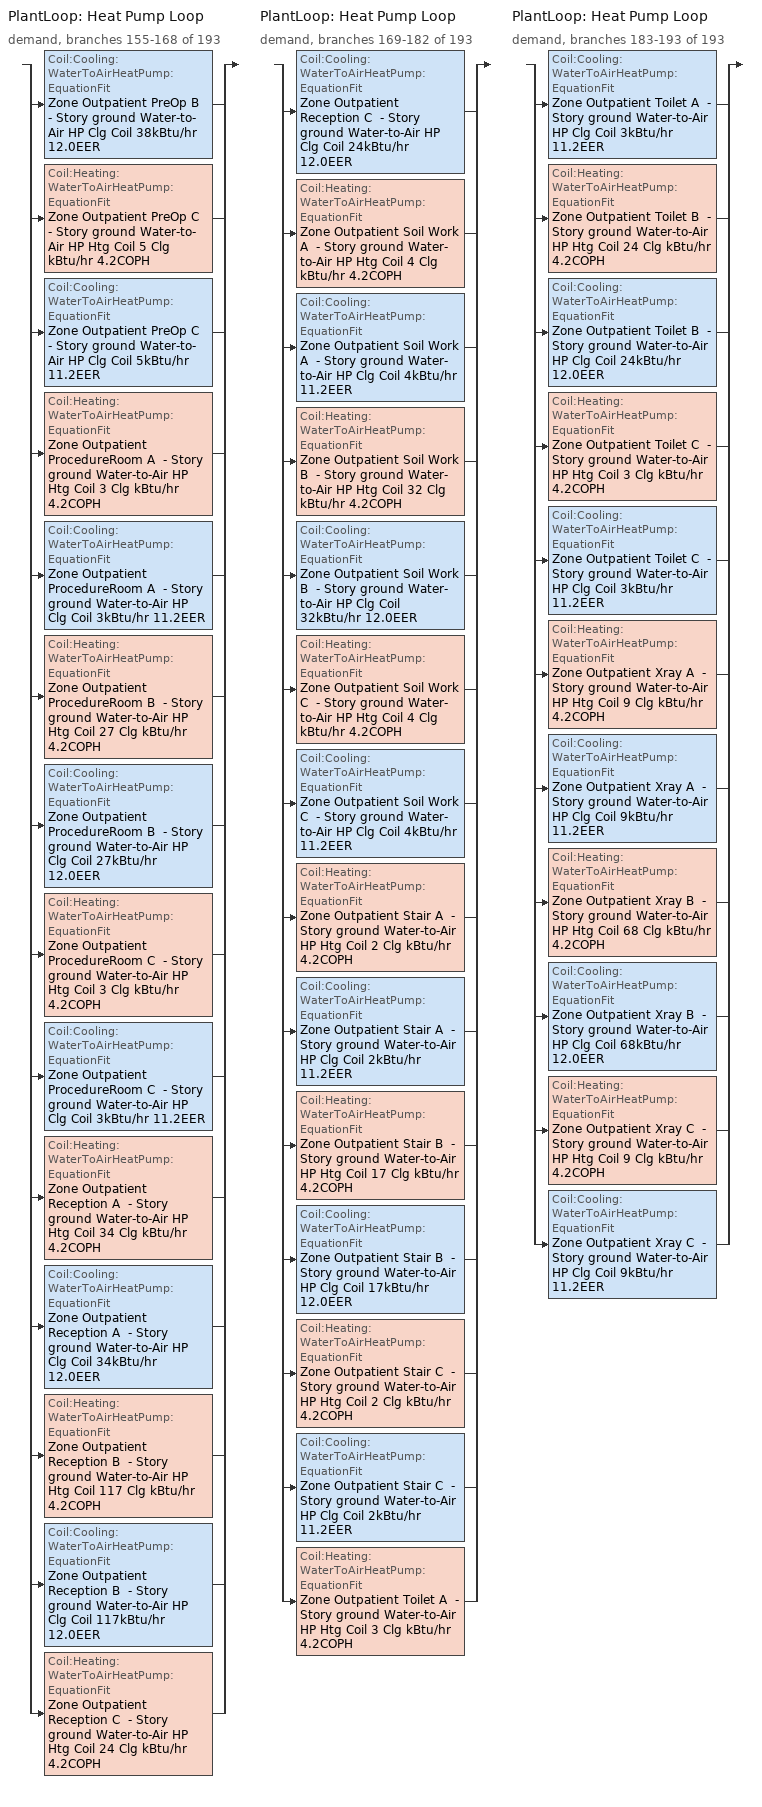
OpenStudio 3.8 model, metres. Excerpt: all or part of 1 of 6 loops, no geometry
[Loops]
PlantLoop 'Heat Pump Loop'
 demand, branches 155-168 of 193: split
  | Coil:Cooling:WaterToAirHeatPump:EquationFit 'Zone Outpatient PreOp B  - Story ground Water-to-Air HP Clg Coil 38kBtu/hr 12.0EER'
  | Coil:Heating:WaterToAirHeatPump:EquationFit 'Zone Outpatient PreOp C  - Story ground Water-to-Air HP Htg Coil 5 Clg kBtu/hr 4.2COPH'
  | Coil:Cooling:WaterToAirHeatPump:EquationFit 'Zone Outpatient PreOp C  - Story ground Water-to-Air HP Clg Coil 5kBtu/hr 11.2EER'
  | Coil:Heating:WaterToAirHeatPump:EquationFit 'Zone Outpatient ProcedureRoom A  - Story ground Water-to-Air HP Htg Coil 3 Clg kBtu/hr 4.2COPH'
  | Coil:Cooling:WaterToAirHeatPump:EquationFit 'Zone Outpatient ProcedureRoom A  - Story ground Water-to-Air HP Clg Coil 3kBtu/hr 11.2EER'
  | Coil:Heating:WaterToAirHeatPump:EquationFit 'Zone Outpatient ProcedureRoom B  - Story ground Water-to-Air HP Htg Coil 27 Clg kBtu/hr 4.2COPH'
  | Coil:Cooling:WaterToAirHeatPump:EquationFit 'Zone Outpatient ProcedureRoom B  - Story ground Water-to-Air HP Clg Coil 27kBtu/hr 12.0EER'
  | Coil:Heating:WaterToAirHeatPump:EquationFit 'Zone Outpatient ProcedureRoom C  - Story ground Water-to-Air HP Htg Coil 3 Clg kBtu/hr 4.2COPH'
  | Coil:Cooling:WaterToAirHeatPump:EquationFit 'Zone Outpatient ProcedureRoom C  - Story ground Water-to-Air HP Clg Coil 3kBtu/hr 11.2EER'
  | Coil:Heating:WaterToAirHeatPump:EquationFit 'Zone Outpatient Reception A  - Story ground Water-to-Air HP Htg Coil 34 Clg kBtu/hr 4.2COPH'
  | Coil:Cooling:WaterToAirHeatPump:EquationFit 'Zone Outpatient Reception A  - Story ground Water-to-Air HP Clg Coil 34kBtu/hr 12.0EER'
  | Coil:Heating:WaterToAirHeatPump:EquationFit 'Zone Outpatient Reception B  - Story ground Water-to-Air HP Htg Coil 117 Clg kBtu/hr 4.2COPH'
  | Coil:Cooling:WaterToAirHeatPump:EquationFit 'Zone Outpatient Reception B  - Story ground Water-to-Air HP Clg Coil 117kBtu/hr 12.0EER'
  | Coil:Heating:WaterToAirHeatPump:EquationFit 'Zone Outpatient Reception C  - Story ground Water-to-Air HP Htg Coil 24 Clg kBtu/hr 4.2COPH'
PlantLoop 'Heat Pump Loop'
 demand, branches 169-182 of 193: split
  | Coil:Cooling:WaterToAirHeatPump:EquationFit 'Zone Outpatient Reception C  - Story ground Water-to-Air HP Clg Coil 24kBtu/hr 12.0EER'
  | Coil:Heating:WaterToAirHeatPump:EquationFit 'Zone Outpatient Soil Work A  - Story ground Water-to-Air HP Htg Coil 4 Clg kBtu/hr 4.2COPH'
  | Coil:Cooling:WaterToAirHeatPump:EquationFit 'Zone Outpatient Soil Work A  - Story ground Water-to-Air HP Clg Coil 4kBtu/hr 11.2EER'
  | Coil:Heating:WaterToAirHeatPump:EquationFit 'Zone Outpatient Soil Work B  - Story ground Water-to-Air HP Htg Coil 32 Clg kBtu/hr 4.2COPH'
  | Coil:Cooling:WaterToAirHeatPump:EquationFit 'Zone Outpatient Soil Work B  - Story ground Water-to-Air HP Clg Coil 32kBtu/hr 12.0EER'
  | Coil:Heating:WaterToAirHeatPump:EquationFit 'Zone Outpatient Soil Work C  - Story ground Water-to-Air HP Htg Coil 4 Clg kBtu/hr 4.2COPH'
  | Coil:Cooling:WaterToAirHeatPump:EquationFit 'Zone Outpatient Soil Work C  - Story ground Water-to-Air HP Clg Coil 4kBtu/hr 11.2EER'
  | Coil:Heating:WaterToAirHeatPump:EquationFit 'Zone Outpatient Stair A  - Story ground Water-to-Air HP Htg Coil 2 Clg kBtu/hr 4.2COPH'
  | Coil:Cooling:WaterToAirHeatPump:EquationFit 'Zone Outpatient Stair A  - Story ground Water-to-Air HP Clg Coil 2kBtu/hr 11.2EER'
  | Coil:Heating:WaterToAirHeatPump:EquationFit 'Zone Outpatient Stair B  - Story ground Water-to-Air HP Htg Coil 17 Clg kBtu/hr 4.2COPH'
  | Coil:Cooling:WaterToAirHeatPump:EquationFit 'Zone Outpatient Stair B  - Story ground Water-to-Air HP Clg Coil 17kBtu/hr 12.0EER'
  | Coil:Heating:WaterToAirHeatPump:EquationFit 'Zone Outpatient Stair C  - Story ground Water-to-Air HP Htg Coil 2 Clg kBtu/hr 4.2COPH'
  | Coil:Cooling:WaterToAirHeatPump:EquationFit 'Zone Outpatient Stair C  - Story ground Water-to-Air HP Clg Coil 2kBtu/hr 11.2EER'
  | Coil:Heating:WaterToAirHeatPump:EquationFit 'Zone Outpatient Toilet A  - Story ground Water-to-Air HP Htg Coil 3 Clg kBtu/hr 4.2COPH'
PlantLoop 'Heat Pump Loop'
 demand, branches 183-193 of 193: split
  | Coil:Cooling:WaterToAirHeatPump:EquationFit 'Zone Outpatient Toilet A  - Story ground Water-to-Air HP Clg Coil 3kBtu/hr 11.2EER'
  | Coil:Heating:WaterToAirHeatPump:EquationFit 'Zone Outpatient Toilet B  - Story ground Water-to-Air HP Htg Coil 24 Clg kBtu/hr 4.2COPH'
  | Coil:Cooling:WaterToAirHeatPump:EquationFit 'Zone Outpatient Toilet B  - Story ground Water-to-Air HP Clg Coil 24kBtu/hr 12.0EER'
  | Coil:Heating:WaterToAirHeatPump:EquationFit 'Zone Outpatient Toilet C  - Story ground Water-to-Air HP Htg Coil 3 Clg kBtu/hr 4.2COPH'
  | Coil:Cooling:WaterToAirHeatPump:EquationFit 'Zone Outpatient Toilet C  - Story ground Water-to-Air HP Clg Coil 3kBtu/hr 11.2EER'
  | Coil:Heating:WaterToAirHeatPump:EquationFit 'Zone Outpatient Xray A  - Story ground Water-to-Air HP Htg Coil 9 Clg kBtu/hr 4.2COPH'
  | Coil:Cooling:WaterToAirHeatPump:EquationFit 'Zone Outpatient Xray A  - Story ground Water-to-Air HP Clg Coil 9kBtu/hr 11.2EER'
  | Coil:Heating:WaterToAirHeatPump:EquationFit 'Zone Outpatient Xray B  - Story ground Water-to-Air HP Htg Coil 68 Clg kBtu/hr 4.2COPH'
  | Coil:Cooling:WaterToAirHeatPump:EquationFit 'Zone Outpatient Xray B  - Story ground Water-to-Air HP Clg Coil 68kBtu/hr 12.0EER'
  | Coil:Heating:WaterToAirHeatPump:EquationFit 'Zone Outpatient Xray C  - Story ground Water-to-Air HP Htg Coil 9 Clg kBtu/hr 4.2COPH'
  | Coil:Cooling:WaterToAirHeatPump:EquationFit 'Zone Outpatient Xray C  - Story ground Water-to-Air HP Clg Coil 9kBtu/hr 11.2EER'
[Sizing:Zone] Zone Cooling Design Supply Air Temperature Input Method=SupplyAirTemperature; Zone Cooling Design Supply Air Temperature {C}=14; Zone Cooling Design Supply Air Temperature Difference {deltaC}=11.11; Zone Heating Design Supply Air Temperature Input Method=SupplyAirTemperature; Zone Heating Design Supply Air Temperature {C}=40; Zone Heating Design Supply Air Temperature Difference {deltaC}=11.11; Zone Cooling Design Supply Air Humidity Ratio {kg-H2O/kg-air}=0.0085; Zone Heating Design Supply Air Humidity Ratio {kg-H2O/kg-air}=0.008; Cooling Design Air Flow Method=DesignDay; Heating Design Air Flow Method=DesignDay; Account for Dedicated Outdoor Air System=No; Dedicated Outdoor Air System Control Strategy=NeutralSupplyAir; Dedicated Outdoor Air Low Setpoint Temperature for Design {C}=autosize; Dedicated Outdoor Air High Setpoint Temperature for Design {C}=autosize; Zone Load Sizing Method=Sensible Load Only No Latent Load; Zone Latent Cooling Design Supply Air Humidity Ratio Input Method=HumidityRatioDifference; Zone Cooling Design Supply Air Humidity Ratio Difference {kgWater/kgDryAir}=0.005; Zone Latent Heating Design Supply Air Humidity Ratio Input Method=HumidityRatioDifference; Zone Humidification Design Supply Air Humidity Ratio Difference {kgWater/kgDryAir}=0.005
Zone Outpatient Stair A  - Story ground; Zone Outpatient Stair B  - Story ground; Zone Outpatient Stair C  - Story ground; Zone Outpatient Toilet A  - Story ground; Zone Outpatient Toilet B  - Story ground; Zone Outpatient Toilet C  - Story ground
[Zone equipment]
Zone Outpatient Stair A  - Story ground: Zone Outpatient Stair A  - Story ground WSHP
Zone Outpatient Stair B  - Story ground: Zone Outpatient Stair B  - Story ground WSHP
Zone Outpatient Stair C  - Story ground: Zone Outpatient Stair C  - Story ground WSHP
Zone Outpatient Toilet A  - Story ground: Zone Outpatient Toilet A  - Story ground Exhaust Fan, Zone Outpatient Toilet A  - Story ground WSHP
Zone Outpatient Toilet B  - Story ground: Zone Outpatient Toilet B  - Story ground Exhaust Fan, Zone Outpatient Toilet B  - Story ground WSHP
Zone Outpatient Toilet C  - Story ground: Zone Outpatient Toilet C  - Story ground Exhaust Fan, Zone Outpatient Toilet C  - Story ground WSHP
[Fan:ZoneExhaust] Availability Schedule=OutPatientHealthCare Hours_of_operation; Fan Total Efficiency=0.0273754; Pressure Rise {Pa}=124.544; Flow Fraction Schedule=OutPatientHealthCare Hours_of_operation; System Availability Manager Coupling Mode=Decoupled
Name | Maximum Flow Rate {m3/s}
Zone Outpatient Toilet A  - Story ground Exhaust Fan; Zone Outpatient Toilet C  - Story ground Exhaust Fan | 0.147135
Zone Outpatient Toilet B  - Story ground Exhaust Fan | 1.1965
[Coil:Heating:Electric] Availability Schedule=Always On Discrete; Efficiency=1
Name | Nominal Capacity {W}
Zone Outpatient PreOp C  - Story ground Supplemental Htg Coil | 796.832
Zone Outpatient ProcedureRoom A  - Story ground Supplemental Htg Coil; Zone Outpatient ProcedureRoom C  - Story ground Supplemental Htg Coil | 498.665
Zone Outpatient ProcedureRoom B  - Story ground Supplemental Htg Coil | 3802.78
Zone Outpatient Reception A  - Story ground Supplemental Htg Coil | 4544.49
Zone Outpatient Reception B  - Story ground Supplemental Htg Coil | 18861.2
Zone Outpatient Reception C  - Story ground Supplemental Htg Coil | 4555.4
Zone Outpatient Soil Work A  - Story ground Supplemental Htg Coil; Zone Outpatient Soil Work C  - Story ground Supplemental Htg Coil | 670.787
Zone Outpatient Soil Work B  - Story ground Supplemental Htg Coil | 5122.42
Zone Outpatient Stair A  - Story ground Supplemental Htg Coil; Zone Outpatient Stair C  - Story ground Supplemental Htg Coil | 824.032
Zone Outpatient Stair B  - Story ground Supplemental Htg Coil | 6089.32
Zone Outpatient Toilet A  - Story ground Supplemental Htg Coil; Zone Outpatient Toilet C  - Story ground Supplemental Htg Coil | 1043.68
Zone Outpatient Toilet B  - Story ground Supplemental Htg Coil | 7685.48
Zone Outpatient Xray A  - Story ground Supplemental Htg Coil; Zone Outpatient Xray C  - Story ground Supplemental Htg Coil | 1450.47
Zone Outpatient Xray B  - Story ground Supplemental Htg Coil | 10863.8
[Coil:Heating:WaterToAirHeatPump:EquationFit] Rated Heating Coefficient of Performance {W/W}=4.2; Rated Entering Water Temperature {C}=20; Rated Entering Air Dry-Bulb Temperature {C}=20; Ratio of Rated Heating Capacity to Rated Cooling Capacity=1; Heating Capacity Curve=Water to Air Heat Pump Heating Capacity Curve; Heating Power Consumption Curve=Water to Air Heat Pump Heating Power Consumption Curve; Part Load Fraction Correlation Curve=Water to Air Heat Pump Part Load Fraction Correlation Curve
Name | Rated Air Flow Rate {m3/s} | Rated Water Flow Rate {m3/s} | Rated Heating Capacity {W}
Zone Outpatient PreOp C  - Story ground Water-to-Air HP Htg Coil 5 Clg kBtu/hr 4.2COPH | 0.0717974 | 2.93348e-05 | 1325.98
Zone Outpatient ProcedureRoom A  - Story ground Water-to-Air HP Htg Coil 3 Clg kBtu/hr 4.2COPH; Zone Outpatient ProcedureRoom C  - Story ground Water-to-Air HP Htg Coil 3 Clg kBtu/hr 4.2COPH | 0.0501899 | 2.10634e-05 | 952.101
Zone Outpatient ProcedureRoom B  - Story ground Water-to-Air HP Htg Coil 27 Clg kBtu/hr 4.2COPH | 0.400042 | 0.000168533 | 7618
Zone Outpatient Reception A  - Story ground Water-to-Air HP Htg Coil 34 Clg kBtu/hr 4.2COPH | 0.623351 | 0.000219583 | 9925.54
Zone Outpatient Reception B  - Story ground Water-to-Air HP Htg Coil 117 Clg kBtu/hr 4.2COPH | 1.54784 | 0.000702541 | 31756.1
Zone Outpatient Reception C  - Story ground Water-to-Air HP Htg Coil 24 Clg kBtu/hr 4.2COPH | 0.408964 | 0.000153236 | 6926.51
Zone Outpatient Soil Work A  - Story ground Water-to-Air HP Htg Coil 4 Clg kBtu/hr 4.2COPH; Zone Outpatient Soil Work C  - Story ground Water-to-Air HP Htg Coil 4 Clg kBtu/hr 4.2COPH | 0.0568816 | 2.49966e-05 | 1129.89
Zone Outpatient Soil Work B  - Story ground Water-to-Air HP Htg Coil 32 Clg kBtu/hr 4.2COPH | 0.459207 | 0.000202083 | 9134.49
Zone Outpatient Stair A  - Story ground Water-to-Air HP Htg Coil 2 Clg kBtu/hr 4.2COPH; Zone Outpatient Stair C  - Story ground Water-to-Air HP Htg Coil 2 Clg kBtu/hr 4.2COPH | 0.0433655 | 1.36173e-05 | 615.527
Zone Outpatient Stair B  - Story ground Water-to-Air HP Htg Coil 17 Clg kBtu/hr 4.2COPH | 0.34642 | 0.000108831 | 4919.35
Zone Outpatient Toilet A  - Story ground Water-to-Air HP Htg Coil 3 Clg kBtu/hr 4.2COPH; Zone Outpatient Toilet C  - Story ground Water-to-Air HP Htg Coil 3 Clg kBtu/hr 4.2COPH | 0.0568813 | 1.78652e-05 | 807.538
Zone Outpatient Toilet B  - Story ground Water-to-Air HP Htg Coil 24 Clg kBtu/hr 4.2COPH | 0.452572 | 0.000142225 | 6428.81
Zone Outpatient Xray A  - Story ground Water-to-Air HP Htg Coil 9 Clg kBtu/hr 4.2COPH; Zone Outpatient Xray C  - Story ground Water-to-Air HP Htg Coil 9 Clg kBtu/hr 4.2COPH | 0.109986 | 4.64608e-05 | 2100.11
Zone Outpatient Xray B  - Story ground Water-to-Air HP Htg Coil 68 Clg kBtu/hr 4.2COPH | 0.875697 | 0.000371914 | 16811.2
[Coil:Cooling:WaterToAirHeatPump:EquationFit] Rated Entering Water Temperature {C}=30; Rated Entering Air Dry-Bulb Temperature {C}=27; Rated Entering Air Wet-Bulb Temperature {C}=19; Total Cooling Capacity Curve=Water to Air Heat Pump Total Cooling Capacity Curve; Sensible Cooling Capacity Curve=Water to Air Heat Pump Sensible Cooling Capacity Curve; Cooling Power Consumption Curve=Water to Air Heat Pump Cooling Power Consumption Curve; Part Load Fraction Correlation Curve=Water to Air Heat Pump Part Load Fraction Correlation Curve; Maximum Cycling Rate {cycles/hr}=2.5; Latent Capacity Time Constant {s}=60; Fan Delay Time {s}=60
Name | Rated Air Flow Rate {m3/s} | Rated Water Flow Rate {m3/s} | Rated Total Cooling Capacity {W} | Rated Sensible Cooling Capacity {W} | Rated Cooling Coefficient of Performance {W/W}
Zone Outpatient PreOp B  - Story ground Water-to-Air HP Clg Coil 38kBtu/hr 12.0EER | 0.573794 | 0.000235182 | 11226.1 | 7748.91 | 4.13279
Zone Outpatient PreOp C  - Story ground Water-to-Air HP Clg Coil 5kBtu/hr 11.2EER | 0.0717974 | 2.93348e-05 | 1400.26 | 967.858 | 3.86636
Zone Outpatient ProcedureRoom A  - Story ground Water-to-Air HP Clg Coil 3kBtu/hr 11.2EER; Zone Outpatient ProcedureRoom C  - Story ground Water-to-Air HP Clg Coil 3kBtu/hr 11.2EER | 0.0501899 | 2.10634e-05 | 1005.43 | 687.203 | 3.86636
Zone Outpatient ProcedureRoom B  - Story ground Water-to-Air HP Clg Coil 27kBtu/hr 12.0EER | 0.400042 | 0.000168533 | 8044.71 | 5489.95 | 4.13279
Zone Outpatient Reception A  - Story ground Water-to-Air HP Clg Coil 34kBtu/hr 12.0EER | 0.623351 | 0.000219583 | 10481.5 | 7795.12 | 4.13279
Zone Outpatient Reception B  - Story ground Water-to-Air HP Clg Coil 117kBtu/hr 12.0EER | 1.54784 | 0.000702541 | 33534.8 | 22277.5 | 4.13279
Zone Outpatient Reception C  - Story ground Water-to-Air HP Clg Coil 24kBtu/hr 12.0EER | 0.408964 | 0.000153236 | 7314.49 | 5265.19 | 4.13279
Zone Outpatient Soil Work A  - Story ground Water-to-Air HP Clg Coil 4kBtu/hr 11.2EER; Zone Outpatient Soil Work C  - Story ground Water-to-Air HP Clg Coil 4kBtu/hr 11.2EER | 0.0568816 | 2.49966e-05 | 1193.18 | 801.343 | 3.86636
Zone Outpatient Soil Work B  - Story ground Water-to-Air HP Clg Coil 32kBtu/hr 12.0EER | 0.459207 | 0.000202083 | 9646.14 | 6475.11 | 4.13279
Zone Outpatient Stair A  - Story ground Water-to-Air HP Clg Coil 2kBtu/hr 11.2EER; Zone Outpatient Stair C  - Story ground Water-to-Air HP Clg Coil 2kBtu/hr 11.2EER | 0.0433655 | 1.36173e-05 | 650.005 | 517.277 | 3.86636
Zone Outpatient Stair B  - Story ground Water-to-Air HP Clg Coil 17kBtu/hr 12.0EER | 0.34642 | 0.000108831 | 5194.9 | 4132.93 | 4.13279
Zone Outpatient Toilet A  - Story ground Water-to-Air HP Clg Coil 3kBtu/hr 11.2EER; Zone Outpatient Toilet C  - Story ground Water-to-Air HP Clg Coil 3kBtu/hr 11.2EER | 0.0568813 | 1.78652e-05 | 852.771 | 678.551 | 3.86636
Zone Outpatient Toilet B  - Story ground Water-to-Air HP Clg Coil 24kBtu/hr 12.0EER | 0.452572 | 0.000142225 | 6788.91 | 5400.01 | 4.13279
Zone Outpatient Xray A  - Story ground Water-to-Air HP Clg Coil 9kBtu/hr 11.2EER; Zone Outpatient Xray C  - Story ground Water-to-Air HP Clg Coil 9kBtu/hr 11.2EER | 0.109986 | 4.64608e-05 | 2217.74 | 1511.84 | 3.86636
Zone Outpatient Xray B  - Story ground Water-to-Air HP Clg Coil 68kBtu/hr 12.0EER | 0.875697 | 0.000371914 | 17752.8 | 12076.3 | 4.13279
[Fan:OnOff] Availability Schedule=Always On Discrete; Fan Total Efficiency=0.1595; Pressure Rise {Pa}=331.288; Motor Efficiency=0.29; Motor In Airstream Fraction=1
Name | Maximum Flow Rate {m3/s} | Fan Power Ratio Function of Speed Ratio Curve | Fan Efficiency Ratio Function of Speed Ratio Curve
Zone Outpatient PreOp C  - Story ground WSHP Fan | 0.0717974 | Fan On Off Power Curve 77 | Fan On Off Efficiency Curve 77
Zone Outpatient ProcedureRoom A  - Story ground WSHP Fan | 0.0501899 | Fan On Off Power Curve 78 | Fan On Off Efficiency Curve 78
Zone Outpatient ProcedureRoom B  - Story ground WSHP Fan | 0.400042 | Fan On Off Power Curve 79 | Fan On Off Efficiency Curve 79
Zone Outpatient ProcedureRoom C  - Story ground WSHP Fan | 0.0501899 | Fan On Off Power Curve 80 | Fan On Off Efficiency Curve 80
Zone Outpatient Reception A  - Story ground WSHP Fan | 0.623351 | Fan On Off Power Curve 81 | Fan On Off Efficiency Curve 81
Zone Outpatient Reception B  - Story ground WSHP Fan | 1.54784 | Fan On Off Power Curve 82 | Fan On Off Efficiency Curve 82
Zone Outpatient Reception C  - Story ground WSHP Fan | 0.408964 | Fan On Off Power Curve 83 | Fan On Off Efficiency Curve 83
Zone Outpatient Soil Work A  - Story ground WSHP Fan | 0.0568816 | Fan On Off Power Curve 84 | Fan On Off Efficiency Curve 84
Zone Outpatient Soil Work B  - Story ground WSHP Fan | 0.459207 | Fan On Off Power Curve 85 | Fan On Off Efficiency Curve 85
Zone Outpatient Soil Work C  - Story ground WSHP Fan | 0.0568816 | Fan On Off Power Curve 86 | Fan On Off Efficiency Curve 86
Zone Outpatient Stair A  - Story ground WSHP Fan | 0.0433655 | Fan On Off Power Curve 87 | Fan On Off Efficiency Curve 87
Zone Outpatient Stair B  - Story ground WSHP Fan | 0.34642 | Fan On Off Power Curve 88 | Fan On Off Efficiency Curve 88
Zone Outpatient Stair C  - Story ground WSHP Fan | 0.0433655 | Fan On Off Power Curve 89 | Fan On Off Efficiency Curve 89
Zone Outpatient Toilet A  - Story ground WSHP Fan | 0.0568813 | Fan On Off Power Curve 90 | Fan On Off Efficiency Curve 90
Zone Outpatient Toilet B  - Story ground WSHP Fan | 0.452572 | Fan On Off Power Curve 91 | Fan On Off Efficiency Curve 91
Zone Outpatient Toilet C  - Story ground WSHP Fan | 0.0568813 | Fan On Off Power Curve 92 | Fan On Off Efficiency Curve 92
Zone Outpatient Xray A  - Story ground WSHP Fan | 0.109986 | Fan On Off Power Curve 93 | Fan On Off Efficiency Curve 93
Zone Outpatient Xray B  - Story ground WSHP Fan | 0.875697 | Fan On Off Power Curve 94 | Fan On Off Efficiency Curve 94
Zone Outpatient Xray C  - Story ground WSHP Fan | 0.109986 | Fan On Off Power Curve 95 | Fan On Off Efficiency Curve 95
[ZoneHVAC:WaterToAirHeatPump] Availability Schedule=Always On Discrete; No Load Supply Air Flow Rate Control Set To Low Speed=Yes; Outdoor Air Flow Rate During Cooling Operation {m3/s}=0; Outdoor Air Flow Rate During Heating Operation {m3/s}=0; Outdoor Air Flow Rate When No Cooling or Heating is Needed {m3/s}=0; Maximum Supply Air Temperature from Supplemental Heater {C}=40
Name | Supply Air Flow Rate During Cooling Operation {m3/s} | Supply Air Flow Rate During Heating Operation {m3/s} | Supply Air Flow Rate When No Cooling or Heating is Needed {m3/s} | Supply Air Fan | Heating Coil | Cooling Coil | Supplemental Heating Coil
Zone Outpatient PreOp C  - Story ground WSHP | 0.0717974 | 0.0717974 | 0.0717974 | Zone Outpatient PreOp C  - Story ground WSHP Fan | Zone Outpatient PreOp C  - Story ground Water-to-Air HP Htg Coil 5 Clg kBtu/hr 4.2COPH | Zone Outpatient PreOp C  - Story ground Water-to-Air HP Clg Coil 5kBtu/hr 11.2EER | Zone Outpatient PreOp C  - Story ground Supplemental Htg Coil
Zone Outpatient ProcedureRoom A  - Story ground WSHP | 0.0501899 | 0.0501899 | 0.0501899 | Zone Outpatient ProcedureRoom A  - Story ground WSHP Fan | Zone Outpatient ProcedureRoom A  - Story ground Water-to-Air HP Htg Coil 3 Clg kBtu/hr 4.2COPH | Zone Outpatient ProcedureRoom A  - Story ground Water-to-Air HP Clg Coil 3kBtu/hr 11.2EER | Zone Outpatient ProcedureRoom A  - Story ground Supplemental Htg Coil
Zone Outpatient ProcedureRoom B  - Story ground WSHP | 0.400042 | 0.400042 | 0.400042 | Zone Outpatient ProcedureRoom B  - Story ground WSHP Fan | Zone Outpatient ProcedureRoom B  - Story ground Water-to-Air HP Htg Coil 27 Clg kBtu/hr 4.2COPH | Zone Outpatient ProcedureRoom B  - Story ground Water-to-Air HP Clg Coil 27kBtu/hr 12.0EER | Zone Outpatient ProcedureRoom B  - Story ground Supplemental Htg Coil
Zone Outpatient ProcedureRoom C  - Story ground WSHP | 0.0501899 | 0.0501899 | 0.0501899 | Zone Outpatient ProcedureRoom C  - Story ground WSHP Fan | Zone Outpatient ProcedureRoom C  - Story ground Water-to-Air HP Htg Coil 3 Clg kBtu/hr 4.2COPH | Zone Outpatient ProcedureRoom C  - Story ground Water-to-Air HP Clg Coil 3kBtu/hr 11.2EER | Zone Outpatient ProcedureRoom C  - Story ground Supplemental Htg Coil
Zone Outpatient Reception A  - Story ground WSHP | 0.623351 | 0.623351 | 0.623351 | Zone Outpatient Reception A  - Story ground WSHP Fan | Zone Outpatient Reception A  - Story ground Water-to-Air HP Htg Coil 34 Clg kBtu/hr 4.2COPH | Zone Outpatient Reception A  - Story ground Water-to-Air HP Clg Coil 34kBtu/hr 12.0EER | Zone Outpatient Reception A  - Story ground Supplemental Htg Coil
Zone Outpatient Reception B  - Story ground WSHP | 1.54784 | 1.54784 | 1.54784 | Zone Outpatient Reception B  - Story ground WSHP Fan | Zone Outpatient Reception B  - Story ground Water-to-Air HP Htg Coil 117 Clg kBtu/hr 4.2COPH | Zone Outpatient Reception B  - Story ground Water-to-Air HP Clg Coil 117kBtu/hr 12.0EER | Zone Outpatient Reception B  - Story ground Supplemental Htg Coil
Zone Outpatient Reception C  - Story ground WSHP | 0.408964 | 0.408964 | 0.408964 | Zone Outpatient Reception C  - Story ground WSHP Fan | Zone Outpatient Reception C  - Story ground Water-to-Air HP Htg Coil 24 Clg kBtu/hr 4.2COPH | Zone Outpatient Reception C  - Story ground Water-to-Air HP Clg Coil 24kBtu/hr 12.0EER | Zone Outpatient Reception C  - Story ground Supplemental Htg Coil
Zone Outpatient Soil Work A  - Story ground WSHP | 0.0568816 | 0.0568816 | 0.0568816 | Zone Outpatient Soil Work A  - Story ground WSHP Fan | Zone Outpatient Soil Work A  - Story ground Water-to-Air HP Htg Coil 4 Clg kBtu/hr 4.2COPH | Zone Outpatient Soil Work A  - Story ground Water-to-Air HP Clg Coil 4kBtu/hr 11.2EER | Zone Outpatient Soil Work A  - Story ground Supplemental Htg Coil
Zone Outpatient Soil Work B  - Story ground WSHP | 0.459207 | 0.459207 | 0.459207 | Zone Outpatient Soil Work B  - Story ground WSHP Fan | Zone Outpatient Soil Work B  - Story ground Water-to-Air HP Htg Coil 32 Clg kBtu/hr 4.2COPH | Zone Outpatient Soil Work B  - Story ground Water-to-Air HP Clg Coil 32kBtu/hr 12.0EER | Zone Outpatient Soil Work B  - Story ground Supplemental Htg Coil
Zone Outpatient Soil Work C  - Story ground WSHP | 0.0568816 | 0.0568816 | 0.0568816 | Zone Outpatient Soil Work C  - Story ground WSHP Fan | Zone Outpatient Soil Work C  - Story ground Water-to-Air HP Htg Coil 4 Clg kBtu/hr 4.2COPH | Zone Outpatient Soil Work C  - Story ground Water-to-Air HP Clg Coil 4kBtu/hr 11.2EER | Zone Outpatient Soil Work C  - Story ground Supplemental Htg Coil
Zone Outpatient Stair A  - Story ground WSHP | 0.0433655 | 0.0433655 | 0.0433655 | Zone Outpatient Stair A  - Story ground WSHP Fan | Zone Outpatient Stair A  - Story ground Water-to-Air HP Htg Coil 2 Clg kBtu/hr 4.2COPH | Zone Outpatient Stair A  - Story ground Water-to-Air HP Clg Coil 2kBtu/hr 11.2EER | Zone Outpatient Stair A  - Story ground Supplemental Htg Coil
Zone Outpatient Stair B  - Story ground WSHP | 0.34642 | 0.34642 | 0.34642 | Zone Outpatient Stair B  - Story ground WSHP Fan | Zone Outpatient Stair B  - Story ground Water-to-Air HP Htg Coil 17 Clg kBtu/hr 4.2COPH | Zone Outpatient Stair B  - Story ground Water-to-Air HP Clg Coil 17kBtu/hr 12.0EER | Zone Outpatient Stair B  - Story ground Supplemental Htg Coil
Zone Outpatient Stair C  - Story ground WSHP | 0.0433655 | 0.0433655 | 0.0433655 | Zone Outpatient Stair C  - Story ground WSHP Fan | Zone Outpatient Stair C  - Story ground Water-to-Air HP Htg Coil 2 Clg kBtu/hr 4.2COPH | Zone Outpatient Stair C  - Story ground Water-to-Air HP Clg Coil 2kBtu/hr 11.2EER | Zone Outpatient Stair C  - Story ground Supplemental Htg Coil
Zone Outpatient Toilet A  - Story ground WSHP | 0.0568813 | 0.0568813 | 0.0568813 | Zone Outpatient Toilet A  - Story ground WSHP Fan | Zone Outpatient Toilet A  - Story ground Water-to-Air HP Htg Coil 3 Clg kBtu/hr 4.2COPH | Zone Outpatient Toilet A  - Story ground Water-to-Air HP Clg Coil 3kBtu/hr 11.2EER | Zone Outpatient Toilet A  - Story ground Supplemental Htg Coil
Zone Outpatient Toilet B  - Story ground WSHP | 0.452572 | 0.452572 | 0.452572 | Zone Outpatient Toilet B  - Story ground WSHP Fan | Zone Outpatient Toilet B  - Story ground Water-to-Air HP Htg Coil 24 Clg kBtu/hr 4.2COPH | Zone Outpatient Toilet B  - Story ground Water-to-Air HP Clg Coil 24kBtu/hr 12.0EER | Zone Outpatient Toilet B  - Story ground Supplemental Htg Coil
Zone Outpatient Toilet C  - Story ground WSHP | 0.0568813 | 0.0568813 | 0.0568813 | Zone Outpatient Toilet C  - Story ground WSHP Fan | Zone Outpatient Toilet C  - Story ground Water-to-Air HP Htg Coil 3 Clg kBtu/hr 4.2COPH | Zone Outpatient Toilet C  - Story ground Water-to-Air HP Clg Coil 3kBtu/hr 11.2EER | Zone Outpatient Toilet C  - Story ground Supplemental Htg Coil
Zone Outpatient Xray A  - Story ground WSHP | 0.109986 | 0.109986 | 0.109986 | Zone Outpatient Xray A  - Story ground WSHP Fan | Zone Outpatient Xray A  - Story ground Water-to-Air HP Htg Coil 9 Clg kBtu/hr 4.2COPH | Zone Outpatient Xray A  - Story ground Water-to-Air HP Clg Coil 9kBtu/hr 11.2EER | Zone Outpatient Xray A  - Story ground Supplemental Htg Coil
Zone Outpatient Xray B  - Story ground WSHP | 0.875697 | 0.875697 | 0.875697 | Zone Outpatient Xray B  - Story ground WSHP Fan | Zone Outpatient Xray B  - Story ground Water-to-Air HP Htg Coil 68 Clg kBtu/hr 4.2COPH | Zone Outpatient Xray B  - Story ground Water-to-Air HP Clg Coil 68kBtu/hr 12.0EER | Zone Outpatient Xray B  - Story ground Supplemental Htg Coil
Zone Outpatient Xray C  - Story ground WSHP | 0.109986 | 0.109986 | 0.109986 | Zone Outpatient Xray C  - Story ground WSHP Fan | Zone Outpatient Xray C  - Story ground Water-to-Air HP Htg Coil 9 Clg kBtu/hr 4.2COPH | Zone Outpatient Xray C  - Story ground Water-to-Air HP Clg Coil 9kBtu/hr 11.2EER | Zone Outpatient Xray C  - Story ground Supplemental Htg Coil
[Schedule:Ruleset]
OutPatientHealthCare Hours_of_operation: Default Day Schedule=OutPatientHealthCare Hours_of_operation Default; Summer Design Day Schedule=OutPatientHealthCare Hours_of_operation Summer Design Day; Winter Design Day Schedule=OutPatientHealthCare Hours_of_operation Winter Design Day
[Schedule:Day]
OutPatientHealthCare Hours_of_operation Default; OutPatientHealthCare Hours_of_operation Winter Design Day; OutPatientHealthCare Hours_of_operation Summer Design Day; OutPatientHealthCare Hours_of_operation Default 1; OutPatientHealthCare Hours_of_operation Default 2: No, 24, 0, 1
[Schedule:Rule] Schedule Ruleset=OutPatientHealthCare Hours_of_operation; Date Specification Type=DateRange; Start Month=1; End Month=12
Name | Rule Order | Day Schedule | Apply Saturday | Start Day | End Day | Apply Sunday
Schedule Rule 24 | 1 | OutPatientHealthCare Hours_of_operation Default 1 | Yes | 6 | 29
Schedule Rule 25 | 0 | OutPatientHealthCare Hours_of_operation Default 2 |  | 7 | 30 | Yes
[Schedule:Constant]
Always On Discrete: Value=1
[Curve:Cubic] Coefficient1 Constant=1; Coefficient2 x=0; Coefficient3 x**2=0; Coefficient4 x**3=0; Minimum Value of x=0; Maximum Value of x=1
Fan On Off Efficiency Curve 77; Fan On Off Efficiency Curve 78; Fan On Off Efficiency Curve 79; Fan On Off Efficiency Curve 80; Fan On Off Efficiency Curve 81; Fan On Off Efficiency Curve 82; Fan On Off Efficiency Curve 83; Fan On Off Efficiency Curve 84; Fan On Off Efficiency Curve 85; Fan On Off Efficiency Curve 86; Fan On Off Efficiency Curve 87; Fan On Off Efficiency Curve 88; Fan On Off Efficiency Curve 89; Fan On Off Efficiency Curve 90; Fan On Off Efficiency Curve 91; Fan On Off Efficiency Curve 92; Fan On Off Efficiency Curve 93; Fan On Off Efficiency Curve 94; Fan On Off Efficiency Curve 95
[Curve:QuadLinear] Minimum Value of w {BasedOnField A2}=-100; Maximum Value of w {BasedOnField A2}=100; Minimum Value of x {BasedOnField A3}=-100; Maximum Value of x {BasedOnField A3}=100; Minimum Value of y {BasedOnField A4}=0; Maximum Value of y {BasedOnField A4}=100; Minimum Value of z {BasedOnField A5}=0; Maximum Value of z {BasedOnField A5}=100
Name | Coefficient1 Constant | Coefficient2 w | Coefficient3 x | Coefficient4 y | Coefficient5 z
Water to Air Heat Pump Heating Capacity Curve | 0.237847 | -3.35824 | 3.8064 | 0.1792 | 0.128607
Water to Air Heat Pump Heating Power Consumption Curve | -3.79176 | 3.38799 | 1.50226 | -0.177654 | -0.10308
Water to Air Heat Pump Total Cooling Capacity Curve | -4.30267 | 7.18537 | -2.23947 | 0.139996 | 0.10266
Water to Air Heat Pump Cooling Power Consumption Curve | -5.67776 | 0.438988 | 5.84528 | 0.141606 | -0.168728
[Curve:Linear]
Water to Air Heat Pump Part Load Fraction Correlation Curve: Coefficient1 Constant=0.833746; Coefficient2 x=0.166254; Minimum Value of x=0; Maximum Value of x=1; Minimum Curve Output=0; Maximum Curve Output=1
[Curve:QuintLinear]
Water to Air Heat Pump Sensible Cooling Capacity Curve: Coefficient1 Constant=6.00194; Coefficient2 v=22.6301; Coefficient3 w=-26.7961; Coefficient4 x=-1.72375; Coefficient5 y=0.490645; Coefficient6 z=0.0693119; Minimum Value of v {BasedOnField A2}=-100; Maximum Value of v {BasedOnField A2}=100; Minimum Value of w {BasedOnField A2}=-100; Maximum Value of w {BasedOnField A2}=100; Minimum Value of x {BasedOnField A3}=-100; Maximum Value of x {BasedOnField A3}=100; Minimum Value of y {BasedOnField A4}=0; Maximum Value of y {BasedOnField A4}=100; Minimum Value of z {BasedOnField A5}=0; Maximum Value of z {BasedOnField A5}=100
[Curve:Exponent] Coefficient1 Constant=1; Coefficient2 Constant=0; Coefficient3 Constant=0; Minimum Value of x=0; Maximum Value of x=1
Fan On Off Power Curve 77; Fan On Off Power Curve 78; Fan On Off Power Curve 79; Fan On Off Power Curve 80; Fan On Off Power Curve 81; Fan On Off Power Curve 82; Fan On Off Power Curve 83; Fan On Off Power Curve 84; Fan On Off Power Curve 85; Fan On Off Power Curve 86; Fan On Off Power Curve 87; Fan On Off Power Curve 88; Fan On Off Power Curve 89; Fan On Off Power Curve 90; Fan On Off Power Curve 91; Fan On Off Power Curve 92; Fan On Off Power Curve 93; Fan On Off Power Curve 94; Fan On Off Power Curve 95
